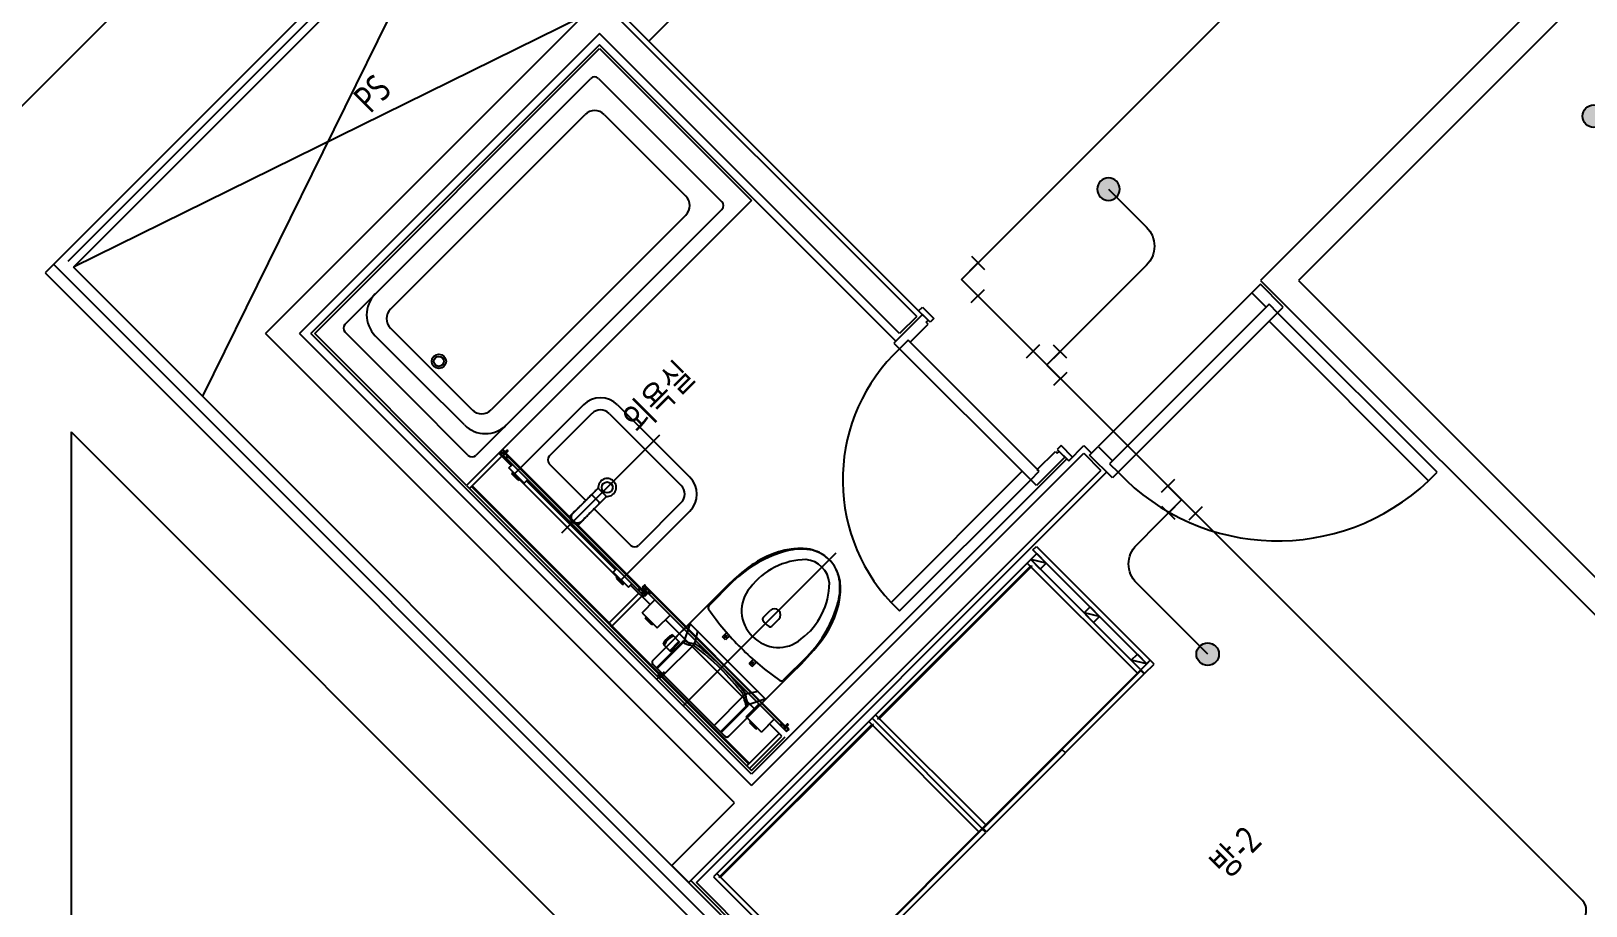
# Model space of a CAD drawing. Header units: millimetres. Extents: x 238075 to 303070, y -258150 to -205841.
# Drawn here: x 272764 to 278553, y -239698 to -236441 of the extents above; entities that cross this region are included whole.
import ezdxf
from ezdxf.enums import TextEntityAlignment as Align

# ---------------------------------------------------------------- set-up
doc = ezdxf.new("R2010")
doc.units = ezdxf.units.MM
doc.header["$LTSCALE"] = 200
for name, color, linetype in [('-소화(SP가지관)', 3, 'Continuous'), ('-소화(SP헤드하향)', 2, 'Continuous'), ('L4', 4, 'Continuous'), ('SP 후렉시블', 7, 'Continuous'), ('아파트', 253, 'Continuous')]:
    doc.layers.add(name, color=color, linetype=linetype)
doc.styles.add('맑은고딕', font='malgun.ttf', dxfattribs={"width": 0.8})
doc.linetypes.add('BATTING', pattern='A,0.0001,-0.1,[134,ltypeshp.shx,S=0.1,R=0,X=-0.1,Y=0],-0.2,[134,ltypeshp.shx,S=0.1,R=180,X=0.1,Y=0],-0.1', length=0.4001)

# ---------------------------------------------------------------- blocks, each defined once
blk = doc.blocks.new('A$C39172136')
at = {"layer": '-소화(SP헤드하향)'}
blk.add_hatch(color=0, dxfattribs=at).paths.add_polyline_path([(0, -42, -1), (0, 42, -1)])
at = {"layer": '-소화(SP헤드하향)', "color": 0}
blk.add_circle((0, 0), 42, dxfattribs=at)
blk = doc.blocks.new('A$C1978247E')
at = {"color": 0}
for p, q in [((-45.1, 90), (45.1, 90)), ((0, 0), (0, 90)), ((-93.8, -45.1), (-93.8, 45.1)), ((93.8, 0), (-93.8, 0)), ((93.8, -45.1), (93.8, 45.1))]:
    blk.add_line(p, q, dxfattribs=at)
blk = doc.blocks.new('A$C476E3A35')
at = {"color": 0}
for p, q in [((112.5, 0), (0, 0)), ((0, 0), (0, -113.2)), ((112.5, 45.1), (112.5, -45.1)), ((-45.1, -113.2), (45.1, -113.2))]:
    blk.add_line(p, q, dxfattribs=at)

msp = doc.modelspace()

# ---------------------------------------------------------------- linework, layer by layer
at = {"layer": '-소화(SP가지관)', "color": 6}
for p, q in [((276227.3, -237366, 54985.4), (278363.8, -235229.5, 54985.4)), ((278381.9, -239520.6, 54985.4), (276227.3, -237366, 54985.4)), ((276709.5, -237520.1, 54985.4), (276545.5, -237684.1, 54985.4)), ((276962.6, -238271.1, 54985.4), (277047.5, -238186.2, 54985.4))]:
    msp.add_line(p, q, dxfattribs=at)
msp.add_line((278381.9, -239520.6, 54985.4), (278539.5, -239678.2, 54985.4))
msp.add_arc((278504.2, -239713.5, 54985.4), 50, 315, 45)
at = {"layer": 'L4'}
for p, q in [((276068.2, -237482.6), (273437.7, -234852.2)), ((273819.6, -235630, 54985.4), (272588.4, -236861.2, 54985.4)), ((274314.5, -235842.2, 54985.4), (272815.5, -237341.2, 54985.4)), ((274378.2, -235820.9), (272900.3, -237298.8)), ((276061.1, -237503.9), (274399.4, -235842.2)), ((274335.8, -235905.8), (272921.5, -237320)), ((273402.4, -237800.8), (274335.8, -235905.8)), ((275064.1, -236478.6), (275354, -236188.6)), ((278472.3, -236238.1), (277341, -237369.5)), ((278543, -236308.8), (277482.4, -237369.5)), ((274816.6, -236386.6), (272921.5, -237320)), ((274816.6, -236386.6), (273635.7, -237567.5)), ((274880.2, -236450.3), (273763, -237567.5)), ((275997.5, -237567.5), (274880.2, -236450.3)), ((274880.2, -236492.7), (273805.4, -237567.5)), ((273819.6, -237567.5), (274880.2, -236506.8)), ((275983.3, -237595.8), (274880.2, -236492.7)), ((274880.2, -236506.8), (275445.9, -237072.5)), ((273932, -237533.1), (274847.7, -236617.4)), ((274876, -236617.4), (275335.5, -237076.9)), ((274101.7, -237476.5), (274826.5, -236751.7)), ((274897.2, -236751.7), (275201.1, -237055.7)), ((275445.9, -237072.5), (274385.3, -238133.2)), ((275335.5, -237105.2), (274419.8, -238020.9)), ((275201.1, -237126.4), (274476.3, -237851.2)), ((272815.5, -237341.2, 54985.4), (277164.2, -241689.9, 54985.4)), ((277132.4, -241594.5), (272847.3, -237309.4)), ((277164.2, -241562.7), (272921.5, -237320)), ((277341, -237383.6), (277309.1, -237415.5)), ((277341, -237369.5), (279335, -239363.5)), ((277425.8, -237468.5), (277341, -237383.6)), ((277482.4, -237369.5), (279405.7, -239292.8)), ((276068.2, -237482.6), (276082.3, -237468.5)), ((276082.3, -237468.5), (276124.7, -237510.9)), ((277309.1, -237415.5), (276736.4, -237988.2)), ((277372.8, -237457.9), (276778.8, -238051.9)), ((277309.1, -237415.5), (277362.2, -237468.5)), ((277362.2, -237468.5), (277372.8, -237457.9)), ((277404.6, -237489.7), (277372.8, -237457.9)), ((277372.8, -237457.9), (277404.6, -237489.7)), ((277404.6, -237489.7), (277425.8, -237468.5)), ((276082.3, -237496.8), (275976.2, -237602.9)), ((276061.1, -237503.9), (275997.5, -237567.5)), ((276110.6, -237525.1), (276068.2, -237482.6)), ((276103.5, -237518), (276082.3, -237496.8)), ((276096.5, -237525.1), (276103.5, -237518)), ((276103.5, -237532.1), (276096.5, -237525.1)), ((276124.7, -237510.9), (276110.6, -237525.1)), ((276810.6, -238083.7), (277404.6, -237489.7)), ((277404.6, -237489.7), (277372.8, -237521.5)), ((277372.8, -237521.5), (277966.8, -238115.5)), ((277998.6, -238083.7), (277404.6, -237489.7)), ((275382.3, -239314.1), (273635.7, -237567.5)), ((275445.9, -239250.4), (273763, -237567.5)), ((275445.9, -239208), (273805.4, -237567.5)), ((274385.3, -238133.2), (273819.6, -237567.5)), ((274161.7, -237791.1), (273932, -237561.4)), ((274211.2, -237741.6), (274045.1, -237575.5)), ((274405.6, -237851.2), (274101.7, -237547.2)), ((276036.4, -237599.3), (276103.5, -237532.1)), ((275976.2, -237602.9), (275997.5, -237624.1)), ((275997.5, -237624.1), (276029.3, -237592.2)), ((276029.3, -237592.2), (275997.5, -237624.1)), ((275997.5, -237624.1), (276485.4, -238112)), ((276029.3, -237592.2), (276036.4, -237599.3)), ((276517.2, -238080.1), (276029.3, -237592.2)), ((274377.3, -237907.7), (274211.2, -237741.6)), ((274391.5, -238020.9), (274161.7, -237791.1)), ((274820.1, -237832.7), (274562, -238090.8)), ((274851.9, -237864.5), (274692.8, -238023.6)), ((274915.6, -237864.5), (275184.3, -238133.2)), ((274947.4, -237832.7), (275216.1, -238101.4)), ((272912.6, -237933.4, 54985.4), (275059.4, -240080.2, 54985.4)), ((272912.6, -237933.4, 54985.4), (272912.6, -242227, 54985.4)), ((275103, -237945.8), (274738.8, -238310)), ((276598.5, -237984.7), (276584.4, -237998.8)), ((276640.9, -238027.1), (276598.5, -237984.7)), ((276626.8, -238041.3), (276683.4, -237984.7)), ((276683.4, -237984.7), (276711.6, -238013)), ((276704.6, -238020), (276736.4, -237988.2)), ((276736.4, -237988.2), (276789.4, -238041.3)), ((274505.5, -238013, 0), (274385.3, -238133.2, 0)), ((274516.1, -238023.6, 0), (274395.9, -238143.8, 0)), ((274395.9, -238143.8, 0), (274516.1, -238023.6, 0)), ((274516.1, -238023.6, 0), (274505.5, -238013, 0)), ((274510.1, -238008.3, 0), (274516.6, -238001.8, 0)), ((274519.1, -238017.3, 0), (274510.1, -238008.3, 0)), ((274517.4, -238002.7, 0), (274511.8, -238008.3, 0)), ((274511.8, -238008.3, 0), (274514.3, -238010.8, 0)), ((274514.3, -238010.8, 0), (274515.7, -238009.4, 0)), ((274516.5, -238010.2, 0), (274515.1, -238011.7, 0)), ((274515.1, -238011.7, 0), (274519.1, -238015.6, 0)), ((274515.7, -238009.4, 0), (274516.5, -238010.2, 0)), ((274551.4, -238058.9, 0), (274516.1, -238023.6, 0)), ((274516.6, -238001.8, 0), (274518.5, -237999.9, 0)), ((274518.9, -238001.3, 0), (274517.4, -238002.7, 0)), ((274519.1, -238015.6, 0), (274526.9, -238007.8, 0)), ((274521.2, -238015.2, 0), (274519.1, -238017.3, 0)), ((274519.1, -238017.3, 0), (275046.4, -238544.7, 0)), ((274519.9, -238005.2, 0), (274522, -238003, 0)), ((274520.8, -238006, 0), (274519.9, -238005.2, 0)), ((274522, -238003, 0), (274520.3, -238001.3, 0)), ((274520.6, -237999.9, 0), (274528.5, -238007.8, 0)), ((274522.9, -238003.9, 0), (274520.8, -238006, 0)), ((274524.7, -238018.7, 0), (274521.2, -238015.2, 0)), ((274524.5, -238011.9, 0), (274522, -238014.3, 0)), ((274522, -238014.3, 0), (274525.6, -238017.9, 0)), ((274526.9, -238007.8, 0), (274522.9, -238003.9, 0)), ((274539.4, -238026.8, 0), (274524.5, -238011.9, 0)), ((274525.6, -238017.9, 0), (274524.7, -238018.7, 0)), ((274527.7, -238008.7, 0), (274525.3, -238011.1, 0)), ((274525.3, -238011.1, 0), (274527.3, -238009.1, 0)), ((274525.3, -238011.1, 0), (275052.7, -238538.4, 0)), ((275052.6, -238538.4, 0), (274525.3, -238011.1, 0)), ((274525.3, -238011.1, 0), (274541.1, -238026.9, 0)), ((274527.3, -238009.1, 0), (275054.6, -238536.5, 0)), ((274531.2, -238012.2, 0), (274527.7, -238008.7, 0)), ((274528.5, -238007.8, 0), (274534.6, -238001.8, 0)), ((274529.4, -238008.7, 0), (274534.9, -238003.1, 0)), ((274531.3, -238010.5, 0), (274529.4, -238008.7, 0)), ((274538.1, -238005.4, 0), (274531.2, -238012.2, 0)), ((274536.8, -238005, 0), (274531.3, -238010.5, 0)), ((274532.6, -238026.6, 0), (274533.4, -238025.7, 0)), ((274537, -238031, 0), (274532.6, -238026.6, 0)), ((274533.4, -238025.7, 0), (274537, -238029.3, 0)), ((274536.4, -238003.1, 0), (274536.8, -238003.6, 0)), ((274536.7, -238001.8, 0), (274538.1, -238003.2, 0)), ((274537, -238029.3, 0), (274539.4, -238026.8, 0)), ((274541.1, -238026.9, 0), (274537, -238031, 0)), ((275445.9, -239250.4), (276683.4, -238013)), ((276619.7, -238034.2), (275445.9, -239208)), ((276612.6, -238027.1), (276506.6, -238133.2)), ((276510.1, -238073.1), (276577.3, -238005.9)), ((276577.3, -238005.9), (276584.4, -238013)), ((276584.4, -237998.8), (276626.8, -238041.3)), ((276584.4, -238013), (276591.4, -238005.9)), ((276591.4, -238005.9), (276612.6, -238027.1)), ((276626.8, -238041.3), (276640.9, -238027.1)), ((276683.4, -238013), (276747, -238076.6)), ((276789.4, -238104.9), (276704.6, -238020)), ((276789.4, -238041.3), (276778.8, -238051.9)), ((274542.8, -238067.5, 0), (274556.1, -238054.3, 0)), ((274599.4, -238124.1, 0), (274542.8, -238067.5, 0)), ((274546.3, -238064.1, 0), (274546.3, -238063.9, 0)), ((274577.4, -238113.4, 0), (274553.5, -238089.5, 0)), ((274580.9, -238110, 0), (274557, -238086.1, 0)), ((274562, -238090.8), (274958, -238486.7)), ((274569.2, -238093.9, 0), (274567, -238096.1, 0)), ((274573, -238097.7, 0), (274570.8, -238099.9, 0)), ((274692.8, -238051.9), (274829.3, -238188.3)), ((275212.6, -239611), (276747, -238076.6)), ((275240.9, -239611), (276768.2, -238083.7)), ((276453.5, -238080.1), (275965.6, -238568.1)), ((276485.4, -238112), (276453.5, -238080.1)), ((276485.4, -238112), (276517.2, -238080.1)), ((276485.4, -238112), (276517.2, -238080.1)), ((276517.2, -238080.1), (276510.1, -238073.1)), ((276778.8, -238051.9), (276810.6, -238083.7)), ((276778.8, -238051.9), (276810.6, -238083.7)), ((276810.6, -238083.7), (276789.4, -238104.9)), ((277966.8, -238115.5), (277998.6, -238083.7)), ((274385.3, -238133.2, 0), (274395.9, -238143.8, 0)), ((274385.3, -238133.2, 0), (275445.9, -239193.8, 0)), ((274395.9, -238143.8, 0), (275428.2, -239176.2, 0)), ((274402.9, -238136.8, 0), (275435.2, -239169.2, 0)), ((274405.3, -238134.3, 0), (275437.7, -239166.7, 0)), ((274599.4, -238124.1, 0), (274612.6, -238110.9, 0)), ((274608, -238115.5, 0), (274939.3, -238446.8, 0)), ((274897.5, -238151.3), (274774.7, -238274.1)), ((274847.6, -238170.1), (274872.5, -238145.2)), ((274903.7, -238172), (274876.8, -238145.1)), ((275997.5, -238599.9), (276485.4, -238112)), ((276506.6, -238133.2), (276485.4, -238112)), ((274817.9, -238199.8), (274819.3, -238198.3)), ((274817.9, -238199.8), (274817.9, -238199.7)), ((274817.9, -238199.8), (274817.9, -238199.8)), ((274819.3, -238198.3), (274825, -238192.7)), ((274825, -238192.7), (274847.6, -238170.1)), ((274873.9, -238206), (274849, -238230.9)), ((274878.3, -238194.5), (274854.2, -238170.4)), ((274860.5, -238219.5), (274996.9, -238355.9)), ((274896.5, -238183.4), (274873.9, -238206)), ((274881.8, -238198.1), (274891.2, -238188.7)), ((274891.2, -238188.7), (274902.4, -238177.4)), ((274902.2, -238177.7), (274896.5, -238183.4)), ((274903.6, -238176.3), (274902.2, -238177.7)), ((275184.3, -238196.8), (275025.2, -238355.9)), ((274772.6, -238243.7), (274784.6, -238231.7)), ((274786.5, -238230.5), (274786.3, -238230.6)), ((274805.1, -238276.2), (274817.1, -238264.2)), ((274818.3, -238262.3), (274818.4, -238261.9)), ((274849, -238230.9), (274849, -238230.9)), ((274849, -238230.9), (274849, -238230.9)), ((275216.1, -238228.6), (274958, -238486.7)), ((275193.5, -238951.3, 0), (275760.7, -238384.1, 0)), ((276485.3, -238408.9), (276507.9, -238386.3)), ((276493.9, -238372.2), (276506.6, -238359.5)), ((276918.1, -238796.4), (276493.9, -238372.2)), ((276506.6, -238359.5), (276930.8, -238783.7)), ((276507.9, -238386.3), (276543.2, -238421.7)), ((274930.7, -238455.4, 0), (274943.9, -238442.2, 0)), ((276485.4, -238409), (275894.9, -238999.4)), ((275916.1, -239000.8), (276486.8, -238430.2)), ((276489.6, -238433), (275919, -239003.6)), ((276882.8, -238831.8), (276472.6, -238421.7)), ((276543.2, -238421.7), (276485.3, -238408.9)), ((276520.6, -238444.3), (276485.3, -238408.9)), ((276895.5, -238819.1), (276485.4, -238409)), ((276486.8, -238430.2), (276489.6, -238433)), ((276543.2, -238421.7), (276520.6, -238444.3)), ((274930.7, -238455.4, 0), (274987.3, -238511.9, 0)), ((274941.4, -238477.4, 0), (274965.3, -238501.3, 0)), ((274944.8, -238473.9, 0), (274968.7, -238497.8, 0)), ((274957.1, -238481.8, 0), (274954.9, -238483.9, 0)), ((274960.9, -238485.6, 0), (274958.7, -238487.8, 0)), ((274987.3, -238511.9, 0), (275000.5, -238498.7, 0)), ((274995.8, -238503.4, 0), (275068.7, -238576.2, 0)), ((275047.3, -238503.5, 0), (275038.9, -238511.9, 0)), ((275039.9, -238513, 0), (275042, -238510.9, 0)), ((275042, -238510.9, 0), (275043.4, -238512.3, 0)), ((275042.9, -238510, 0), (275045.4, -238507.5, 0)), ((275044.3, -238511.4, 0), (275042.9, -238510, 0)), ((275043.4, -238512.3, 0), (275044.3, -238511.4, 0)), ((275045.4, -238507.5, 0), (275052.4, -238514.6, 0)), ((275046.1, -238506.8, 0), (275048.5, -238504.4, 0)), ((275046.1, -238506.8, 0), (275048.1, -238504.8, 0)), ((275573.5, -239034.1, 0), (275046.1, -238506.8, 0)), ((275069.8, -238530.4, 0), (275046.1, -238506.8, 0)), ((275048.1, -238504.8, 0), (275575.5, -239032.1, 0)), ((275048.5, -238504.4, 0), (275049.6, -238505.4, 0)), ((275050.4, -238504.6, 0), (275049.4, -238503.5, 0)), ((275049.6, -238505.4, 0), (275050.4, -238504.6, 0)), ((275375.7, -238492.1, 0), (275287.2, -238580.5, 0)), ((274915.9, -238644.8, 0), (275026.6, -238534.1, 0)), ((274915.9, -238644.8, 0), (275026.6, -238534.1, 0)), ((274926.5, -238655.5, 0), (275037.2, -238544.7, 0)), ((274926.5, -238655.5, 0), (275037.2, -238544.7, 0)), ((275024.8, -238518.9, 0), (275029, -238514.8, 0)), ((275029.2, -238523.2, 0), (275024.8, -238518.9, 0)), ((275029, -238516.4, 0), (275026.5, -238518.9, 0)), ((275026.5, -238518.9, 0), (275030.1, -238522.4, 0)), ((275029, -238514.8, 0), (275052.6, -238538.4, 0)), ((275043.9, -238531.3, 0), (275029, -238516.4, 0)), ((275030.1, -238522.4, 0), (275029.2, -238523.2, 0)), ((275037.1, -238531.1, 0), (275037.9, -238530.2, 0)), ((275043.6, -238537.6, 0), (275037.1, -238531.1, 0)), ((275037.9, -238530.2, 0), (275041.5, -238533.8, 0)), ((275038.3, -238606.6, 0), (275085.9, -238559, 0)), ((275038.9, -238511.9, 0), (275039.9, -238513, 0)), ((275039.9, -238513, 0), (275567.3, -239040.3, 0)), ((275041.5, -238533.8, 0), (275043.9, -238531.3, 0)), ((275044.8, -238532.1, 0), (275042.3, -238534.6, 0)), ((275042.3, -238534.6, 0), (275044.4, -238536.7, 0)), ((275044.4, -238536.7, 0), (275043.6, -238537.6, 0)), ((275051.9, -238539.2, 0), (275044.8, -238532.1, 0)), ((275046.4, -238544.7, 0), (275048.5, -238542.5, 0)), ((275047.5, -238545.7, 0), (275046.4, -238544.7, 0)), ((275047.8, -238515, 0), (275047, -238515.8, 0)), ((275047, -238515.8, 0), (275053.5, -238522.3, 0)), ((275047.1, -238541.1, 0), (275048, -238540.3, 0)), ((275048.5, -238542.5, 0), (275047.1, -238541.1, 0)), ((275055.9, -238537.3, 0), (275047.5, -238545.7, 0)), ((275050, -238517.1, 0), (275047.8, -238515, 0)), ((275048, -238540.3, 0), (275049.4, -238541.7, 0)), ((275049.4, -238541.7, 0), (275051.9, -238539.2, 0)), ((275052.4, -238514.6, 0), (275050, -238517.1, 0)), ((275050.8, -238517.9, 0), (275053.3, -238515.5, 0)), ((275054.3, -238521.5, 0), (275050.8, -238517.9, 0)), ((275052.6, -238538.4, 0), (275055, -238536, 0)), ((275054.6, -238536.5, 0), (275052.6, -238538.4, 0)), ((275053.3, -238515.5, 0), (275068.2, -238530.4, 0)), ((275053.5, -238522.3, 0), (275054.3, -238521.5, 0)), ((275054, -238535, 0), (275054.8, -238534.1, 0)), ((275055, -238536, 0), (275054, -238535, 0)), ((275054.8, -238534.1, 0), (275055.9, -238535.2, 0)), ((275062.2, -238529.3, 0), (275061.3, -238530.2, 0)), ((275061.3, -238530.2, 0), (275065.7, -238534.6, 0)), ((275065.7, -238532.9, 0), (275062.2, -238529.3, 0)), ((275068.2, -238530.4, 0), (275065.7, -238532.9, 0)), ((275065.7, -238534.6, 0), (275069.8, -238530.4, 0)), ((275965.6, -238568.1), (275997.5, -238599.9)), ((275038.3, -238606.6, 0), (275094.9, -238663.1, 0)), ((275074.2, -238651.2, 0), (275050.3, -238627.3, 0)), ((275077.6, -238647.7, 0), (275053.7, -238623.8, 0)), ((275094.9, -238663.1, 0), (275142.5, -238615.5, 0)), ((275489.2, -238623.9, 0), (275515, -238598.1, 0)), ((276684.1, -238607.6), (276706.7, -238585)), ((276742.1, -238620.3), (276684.1, -238607.6)), ((276719.5, -238643), (276684.1, -238607.6)), ((276706.7, -238585), (276742.1, -238620.3)), ((276742.1, -238620.3), (276719.5, -238643)), ((275064.7, -238632.9, 0), (275063.8, -238633.8, 0)), ((275068.5, -238636.7, 0), (275067.6, -238637.7, 0)), ((275125.2, -238632.8, 0), (275456.5, -238964, 0)), ((275211.1, -238651.2, 0), (275162, -238700.3, 0)), ((275216.1, -238649.3, 0), (275192.9, -238718.3, 0)), ((275493.2, -238923, 0), (275221.8, -238651.6, 0)), ((275244.7, -238674.5, 0), (275236.9, -238710.5, 0)), ((275337.9, -238696.6, 0), (275354, -238680.5, 0)), ((275521.9, -238656.3, 0), (275547.6, -238630.6, 0)), ((275127.8, -238734.5, 0), (275078.3, -238784, 0)), ((275189.5, -238714.9, 0), (275092.3, -238812.1, 0)), ((275188.1, -238721.2, 0), (275094.8, -238814.6, 0)), ((275116.9, -238723.6, 0), (275143.8, -238750.5, 0)), ((275228.3, -238728.8, 0), (275118.6, -238838.4, 0)), ((275141.3, -238748, 0), (275175.5, -238713.8, 0)), ((275142, -238748.7, 0), (275176.2, -238714.5, 0)), ((275143.8, -238750.5, 0), (275178, -238716.3, 0)), ((275151.1, -238689.4, 0), (275178, -238716.3, 0)), ((275349.2, -238707.9, 0), (275337.9, -238696.6, 0)), ((275364.6, -238692.5, 0), (275349.2, -238707.9, 0)), ((275346.8, -239066.6, 0), (275078.3, -238798.1, 0)), ((275452.3, -238780.2, 0), (275436.9, -238795.6, 0)), ((275448.2, -238806.9, 0), (275436.9, -238795.6, 0)), ((275448.2, -238806.9, 0), (275464.3, -238790.8, 0)), ((275652.7, -238769.1, 0), (275564.3, -238857.6, 0)), ((276860.1, -238783.7), (276882.8, -238761.1)), ((276918.1, -238796.4), (276860.1, -238783.7)), ((276895.5, -238819.1), (276860.1, -238783.7)), ((276882.8, -238761.1), (276918.1, -238796.4)), ((276930.8, -238783.7), (276895.5, -238819.1)), ((276918.1, -238796.4), (276895.5, -238819.1)), ((276909.6, -238833.2), (276945, -238797.9)), ((276930.8, -238783.7), (276918.1, -238796.4)), ((276945, -238797.9), (276930.8, -238783.7)), ((275120.5, -238826.2, 0), (275090.4, -238856.3, 0)), ((275095, -238843.3, 0), (275102.2, -238836.1, 0)), ((275103.4, -238851.8, 0), (275095, -238843.3, 0)), ((275100.1, -238831.4, 0), (275098.8, -238832.7, 0)), ((275113.9, -238847.9, 0), (275098.8, -238832.7, 0)), ((275110.6, -238844.5, 0), (275103.4, -238851.8, 0)), ((275103.9, -238831.8, 0), (275109.4, -238837.2, 0)), ((275106.4, -238834.3, 0), (275110.5, -238830.2, 0)), ((275114.9, -238842.7, 0), (275109.4, -238837.2, 0)), ((275112.4, -238840.2, 0), (275116.4, -238836.2, 0)), ((275115.2, -238846.6, 0), (275113.9, -238847.9, 0)), ((276305.1, -239409.5), (276895.5, -238819.1)), ((276895.5, -238821.9), (276307.9, -239409.5)), ((276320.6, -239422.2), (276908.2, -238834.6)), ((276895.5, -238819.1), (276909.6, -238833.2)), ((276908.2, -238834.6), (276895.5, -238821.9)), ((275416, -238916.5, 0), (275306.4, -239026.1, 0)), ((275470.3, -238900.1, 0), (275434.3, -238907.9, 0)), ((275423.6, -238956.7, 0), (275330.2, -239050, 0)), ((275429.9, -238955.3, 0), (275332.7, -239052.5, 0)), ((275493.2, -238934.3, 0), (275360.9, -239066.6, 0)), ((275495.5, -238928.6, 0), (275426.4, -238951.9, 0)), ((275426.4, -238994.2, 0), (275473.7, -238946.8, 0)), ((275894.9, -238999.4), (275304.5, -239589.8)), ((275325.7, -239591.2), (275896.3, -239020.6)), ((275899.2, -239023.4), (275328.5, -239594.1)), ((275482.9, -239050.8, 0), (275426.4, -238994.2, 0)), ((275438.3, -239014.9, 0), (275462.2, -239038.8, 0)), ((275441.8, -239011.4, 0), (275465.7, -239035.3, 0)), ((275452.7, -239020.6, 0), (275451.8, -239021.5, 0)), ((275456.6, -239024.4, 0), (275455.6, -239025.3, 0)), ((275482.9, -239050.8, 0), (275530.3, -239003.4, 0)), ((275507.3, -239026.4, 0), (275486.3, -239047.4, 0)), ((275507.3, -239026.4, 0), (275507.5, -239026.4, 0)), ((275548.4, -239056, 0), (275513.1, -239020.6, 0)), ((275557.7, -239018.4, 0), (275553.6, -239022.5, 0)), ((275553.6, -239022.5, 0), (275558, -239026.8, 0)), ((275555.3, -239022.5, 0), (275557.8, -239020, 0)), ((275558.9, -239026, 0), (275555.3, -239022.5, 0)), ((275573.5, -239034.1, 0), (275557.7, -239018.4, 0)), ((275557.8, -239020, 0), (275572.7, -239034.9, 0)), ((275558, -239026.8, 0), (275558.9, -239026, 0)), ((275568.9, -239040.4, 0), (275576.7, -239032.6, 0)), ((275579.2, -239021.3, 0), (275572.4, -239028.2, 0)), ((275572.4, -239028.2, 0), (275575.9, -239031.7, 0)), ((275575.9, -239031.7, 0), (275573.5, -239034.1, 0)), ((275575.5, -239032.1, 0), (275573.5, -239034.1, 0)), ((275579.5, -239022.7, 0), (275574, -239028.3, 0)), ((275574, -239028.3, 0), (275575.8, -239030.1, 0)), ((275575.8, -239030.1, 0), (275581.3, -239024.6, 0)), ((275576.7, -239030.9, 0), (275582.8, -239024.9, 0)), ((275584.7, -239038.8, 0), (275576.7, -239030.9, 0)), ((275576.7, -239032.6, 0), (275580.6, -239036.6, 0)), ((275581.3, -239023.2, 0), (275580.9, -239022.7, 0)), ((275582.8, -239022.7, 0), (275581.3, -239021.3, 0)), ((276292.3, -239422.2), (275882.2, -239012.1)), ((275894.9, -238999.4), (276305.1, -239409.5)), ((276305.1, -239409.5), (275894.9, -238999.4)), ((275896.3, -239020.6), (275899.2, -239023.4)), ((275907.7, -238986.7), (276317.8, -239396.8)), ((275919, -239003.6), (275916.1, -239000.8)), ((275428.2, -239176.2, 0), (275548.4, -239056, 0)), ((275548.4, -239056, 0), (275428.2, -239176.2, 0)), ((275438.8, -239186.8, 0), (275559.1, -239066.6, 0)), ((275445.9, -239193.8, 0), (275571.2, -239068.6, 0)), ((275559.1, -239066.6, 0), (275548.4, -239056, 0)), ((275566.7, -239033.8, 0), (275565.9, -239034.7, 0)), ((275565.9, -239034.7, 0), (275569.4, -239038.2, 0)), ((275570.2, -239037.4, 0), (275566.7, -239033.8, 0)), ((275569.4, -239038.2, 0), (275567.3, -239040.3, 0)), ((275567.3, -239040.3, 0), (275576.3, -239049.3, 0)), ((275572.9, -239044.4, 0), (275568.9, -239040.4, 0)), ((275572.7, -239034.9, 0), (275570.2, -239037.4, 0)), ((275574.3, -239043, 0), (275572.9, -239044.4, 0)), ((275573.7, -239045.2, 0), (275575.1, -239043.8, 0)), ((275576.2, -239047.7, 0), (275573.7, -239045.2, 0)), ((275575.1, -239043.8, 0), (275574.3, -239043, 0)), ((275581.8, -239042, 0), (275576.2, -239047.7, 0)), ((275576.3, -239049.3, 0), (275582.8, -239042.8, 0)), ((275580.6, -239036.6, 0), (275578.5, -239038.7, 0)), ((275578.5, -239038.7, 0), (275579.4, -239039.6, 0)), ((275579.4, -239039.6, 0), (275581.5, -239037.4, 0)), ((275581.5, -239037.4, 0), (275583.3, -239039.2, 0)), ((275583.3, -239040.6, 0), (275581.8, -239042, 0)), ((275582.8, -239042.8, 0), (275584.7, -239040.9, 0)), ((275445.9, -239193.8), (275530.8, -239109)), ((276614.4, -239128.4), (276601.7, -239115.7)), ((275428.2, -239176.2, 0), (275438.8, -239186.8, 0)), ((275445.9, -239193.8, 0), (275445.9, -239193.8, 0)), ((275148.9, -239547.4), (275382.3, -239314.1)), ((275714.6, -239999.9), (276305.1, -239409.5)), ((276305.1, -239412.3), (275717.4, -239999.9)), ((275730.2, -240012.7), (276317.8, -239425.1)), ((276317.8, -239425.1), (276305.1, -239412.3)), ((276307.9, -239409.5), (276320.6, -239422.2)), ((275212.6, -239611), (275148.9, -239547.4)), ((277164.2, -241548.5), (275219.6, -239604)), ((277164.2, -241534.4), (275240.9, -239611)), ((275304.5, -239589.8), (275714.6, -239999.9)), ((275317.2, -239577.1), (275727.3, -239987.2)), ((275328.5, -239594.1), (275325.7, -239591.2))]:
    msp.add_line(p, q, dxfattribs=at)
at = {"layer": 'L4', "extrusion": (0, 0, -1)}
for p, q in [((275516.2, -238391.1, 0), (275501.3, -238397.7, 0)), ((275532.9, -238384.8, 0), (275516.2, -238391.1, 0)), ((275545.8, -238380.5, 0), (275532.9, -238384.8, 0)), ((275556.7, -238377.5, 0), (275545.8, -238380.5, 0)), ((275569.8, -238374.3, 0), (275556.7, -238377.5, 0)), ((275593.6, -238370, 0), (275569.8, -238374.3, 0)), ((275604, -238368.7, 0), (275593.6, -238370, 0)), ((275618, -238367.6, 0), (275604, -238368.7, 0)), ((275627.5, -238367.4, 0), (275618, -238367.6, 0)), ((275637.9, -238367.5, 0), (275627.5, -238367.4, 0)), ((275652.6, -238368.9, 0), (275637.9, -238367.5, 0)), ((275662.7, -238370.5, 0), (275652.6, -238368.9, 0)), ((275671.4, -238372.6, 0), (275662.7, -238370.5, 0)), ((275681.7, -238375.7, 0), (275671.4, -238372.6, 0)), ((275690.3, -238378.9, 0), (275681.7, -238375.7, 0)), ((275698.5, -238382.7, 0), (275690.3, -238378.9, 0)), ((275707.1, -238387.4, 0), (275698.5, -238382.7, 0)), ((275718.5, -238394.8, 0), (275707.1, -238387.4, 0)), ((275724.3, -238399.2, 0), (275718.5, -238394.8, 0)), ((275420.2, -238448.9, 0), (275409.9, -238457.1, 0)), ((275433.4, -238438.8, 0), (275420.2, -238448.9, 0)), ((275447.5, -238428.9, 0), (275433.4, -238438.8, 0)), ((275456.5, -238422.9, 0), (275447.5, -238428.9, 0)), ((275468.7, -238415.2, 0), (275456.5, -238422.9, 0)), ((275484.4, -238406.2, 0), (275468.7, -238415.2, 0)), ((275501.3, -238397.7, 0), (275484.4, -238406.2, 0)), ((275730.6, -238404.6, 0), (275724.3, -238399.2, 0)), ((275735.5, -238409.3, 0), (275730.6, -238404.6, 0)), ((275740.7, -238414.6, 0), (275735.5, -238409.3, 0)), ((275749, -238425.2, 0), (275740.7, -238414.6, 0)), ((275756, -238435.3, 0), (275749, -238425.2, 0)), ((275761.6, -238445.3, 0), (275756, -238435.3, 0)), ((275767.9, -238459.2, 0), (275761.6, -238445.3, 0)), ((275356.5, -238504.9, 0), (275332.8, -238528.4, 0)), ((275381.1, -238481.9, 0), (275356.5, -238504.9, 0)), ((275398.5, -238466.6, 0), (275381.1, -238481.9, 0)), ((275409.9, -238457.1, 0), (275398.5, -238466.6, 0)), ((275772.7, -238474.8, 0), (275767.9, -238459.2, 0)), ((275775.7, -238490.5, 0), (275772.7, -238474.8, 0)), ((275777.5, -238514, 0), (275775.7, -238490.5, 0)), ((275332.8, -238528.4, 0), (275260.7, -238601.3, 0)), ((275769.5, -238579.3, 0), (275773.6, -238558.1, 0)), ((275773.6, -238558.1, 0), (275776.9, -238529.7, 0)), ((275776.9, -238529.7, 0), (275777.5, -238514, 0)), ((275260.7, -238601.3, 0), (275078.3, -238784, 0)), ((275742.6, -238653, 0), (275754.8, -238626, 0)), ((275754.8, -238626, 0), (275762.7, -238603.7, 0)), ((275762.7, -238603.7, 0), (275769.5, -238579.3, 0)), ((275717.3, -238695.6, 0), (275731, -238673.7, 0)), ((275731, -238673.7, 0), (275742.6, -238653, 0)), ((275678.2, -238746.5, 0), (275689.2, -238732.8, 0)), ((275689.2, -238732.8, 0), (275705.1, -238712.7, 0)), ((275705.1, -238712.7, 0), (275717.3, -238695.6, 0)), ((275075.5, -238789.7, 0), (275075.4, -238791.6, 0)), ((275075.4, -238791.6, 0), (275075.6, -238793.2, 0)), ((275075.8, -238788.2, 0), (275075.5, -238789.7, 0)), ((275075.6, -238793.2, 0), (275076.1, -238794.7, 0)), ((275076.4, -238786.6, 0), (275075.8, -238788.2, 0)), ((275076.1, -238794.7, 0), (275076.8, -238796.2, 0)), ((275077.3, -238785.1, 0), (275076.4, -238786.6, 0)), ((275076.8, -238796.2, 0), (275077.7, -238797.4, 0)), ((275078.3, -238784, 0), (275077.3, -238785.1, 0)), ((275077.7, -238797.4, 0), (275078.3, -238798.1, 0)), ((275078.3, -238798.1, 0), (275346.8, -239066.6, 0)), ((275593.4, -238834.5, 0), (275631.5, -238796.7, 0)), ((275631.5, -238796.7, 0), (275666, -238760.2, 0)), ((275666, -238760.2, 0), (275678.2, -238746.5, 0)), ((275360.9, -239066.6, 0), (275593.4, -238834.5, 0)), ((275346.8, -239066.6, 0), (275347.8, -239067.4, 0)), ((275347.8, -239067.4, 0), (275348.8, -239068.1, 0)), ((275348.8, -239068.1, 0), (275349.9, -239068.7, 0)), ((275349.9, -239068.7, 0), (275351.2, -239069.1, 0)), ((275351.2, -239069.1, 0), (275352.6, -239069.4, 0)), ((275352.6, -239069.4, 0), (275354.1, -239069.5, 0)), ((275354.1, -239069.5, 0), (275355.2, -239069.4, 0)), ((275355.2, -239069.4, 0), (275356.7, -239069, 0)), ((275356.7, -239069, 0), (275357.6, -239068.8, 0)), ((275357.6, -239068.8, 0), (275358.6, -239068.3, 0)), ((275358.6, -239068.3, 0), (275359.5, -239067.7, 0)), ((275359.5, -239067.7, 0), (275360.5, -239067, 0)), ((275360.5, -239067, 0), (275360.9, -239066.6, 0))]:
    msp.add_line(p, q, dxfattribs=at)
at = {"layer": 'L4'}
for centre, radius in [((274281.9, -237670.9), 26.7), ((274281.9, -237670.9), 18.7), ((274908.5, -238140.3), 20.5), ((275351, -238694.8, 0), 3.72), ((275450, -238793.8, 0), 3.72)]:
    msp.add_circle(centre, radius, dxfattribs=at)
for centre, radius, start, end in [((274861.8, -236631.5), 20, 45, 135), ((274861.8, -236787.1), 50, 45, 135), ((275165.8, -237091), 50, 315, 45), ((275321.3, -237091), 20, 315, 45), ((274122.9, -237497.7), 110, 135, 225), ((274137, -237511.9), 50, 135, 225), ((273946.1, -237547.2), 20, 135, 225), ((276453.5, -238112), 667.9, 133.06941, 223.06941), ((274883.8, -237896.3), 90, 45, 135), ((274441, -237815.8), 50, 225, 315), ((274883.8, -237896.3), 45, 45, 135), ((274455.1, -237829.9), 110, 225, 315), ((274405.6, -238006.7), 20, 225, 315), ((274519.6, -238001, 0), 1.5, 45, 135), ((274519.6, -238002, 0), 1, 45, 135), ((274535.6, -238002.9, 0), 1.5, 45, 135), ((274535.7, -238003.8, 0), 1, 45, 135), ((274536.1, -238004.3, 0), 1, 315, 45), ((274537, -238004.3, 0), 1.5, 315, 45), ((274707, -238037.7), 20, 135, 225), ((274558.6, -238091.1, 0), 5.3, 107.47843, 162.52157), ((275152.5, -238165), 90, 315, 45), ((277404.6, -237521.5), 817.8, 223.42345, 313.42345), ((274575.8, -238108.4, 0), 5.3, 287.47843, 342.52157), ((274908.5, -238140.3), 33.5, 263.03965, 186.96089), ((275152.5, -238165), 45, 315, 45), ((275011, -238341.8), 20, 225, 315), ((275692.6, -238812.7, 0), 450.8, 104.59854, 134.67401), ((275631, -238567.5, 0), 198, 80.76107, 105.23332), ((275641.5, -238503.3, 0), 133, 45, 80.76107), ((275650.9, -238672.5, 0), 263.5, 90.37159, 142.8899), ((275641.4, -238503.4, 0), 94.6, 4.45207, 85.54793), ((275641.5, -238503.3, 0), 133, 9.23893, 45), ((274946.4, -238479, 0), 5.3, 107.47843, 162.52157), ((274963.7, -238496.2, 0), 5.3, 287.47843, 342.52157), ((275048.3, -238504.6, 0), 1.5, 45, 135), ((275472.3, -238493.9, 0), 263.5, 307.1101, 359.62841), ((275577.3, -238513.8, 0), 198, 344.76668, 9.23893), ((275054.8, -238536.2, 0), 1.5, 315, 45), ((275539.8, -238599.3, 0), 131, 139.24558, 226.69435), ((275332.1, -238452.2, 0), 450.8, 315.32599, 345.40146), ((275055.3, -238628.9, 0), 5.3, 107.47843, 162.52157), ((275294.3, -238587.5, 0), 10, 135.40397, 214.65541), ((276145, -237997.1, 0), 1045.5, 214.76172, 225.10523), ((275495.3, -238629.9, 0), 8.57, 135, 214.23175), ((275531.1, -238614.6, 0), 23, 315.7437, 134.2563), ((275072.6, -238646.1, 0), 5.3, 287.47843, 342.52157), ((275216.2, -238657, 0), 7.79, 44.37088, 131.11601), ((275557.4, -238587.6, 0), 83.8, 214.23175, 236.41933), ((275515.8, -238650.3, 0), 8.57, 236.41933, 315), ((275178.2, -238750.7, 0), 67, 113.84015, 156.15985), ((275177.7, -238750.2, 0), 63, 112.42541, 157.57459), ((275177.7, -238750.2, 0), 61, 111.64231, 158.35769), ((275193.5, -238726.8, 0), 7.7, 64.10906, 136.30555), ((275196.6, -238722, 0), 10, 65.17511, 135), ((275236.6, -238635.5, 0), 93.3, 244.65566, 265.63778), ((275236.6, -238635.5, 0), 85.3, 245.17511, 267.06905), ((275207, -238707.6, 0), 30, 315, 354.52627), ((275228.7, -238738.5, 0), 10, 51.8544, 85.63778), ((275231.7, -238730.6, 0), 10, 51.97668, 87.06905), ((274514, -239648.5, 0), 1167.2, 45.61542, 51.8544), ((274514, -239648.5, 0), 1175.2, 45.61123, 51.97668), ((276147.7, -237999.8, 0), 1045.5, 224.89477, 235.23828), ((275545.5, -238605, 0), 131, 223.30565, 310.75442), ((275085.4, -238791, 0), 10, 135, 225), ((275101.8, -238833.9, 0), 3.06, 45, 124.04644), ((275112.7, -238844.8, 0), 3.06, 325.95356, 45), ((274496.3, -239630.8, 0), 1167.2, 38.1456, 44.38458), ((274496.3, -239630.8, 0), 1175.2, 38.02332, 44.38877), ((275557.3, -238850.5, 0), 10, 235.34459, 314.59603), ((275406.3, -238916, 0), 10, 4.36222, 38.1456), ((275437.2, -238937.7, 0), 30, 95.47373, 135), ((275509.3, -238908.2, 0), 93.3, 184.36222, 205.34434), ((275414.2, -238913.1, 0), 10, 2.93095, 38.02332), ((275509.3, -238908.2, 0), 85.3, 182.93095, 204.82489), ((275418, -238951.3, 0), 7.7, 313.69445, 25.89094), ((275422.8, -238948.2, 0), 10, 315, 24.82489), ((275487.5, -238928.6, 0), 8, 314.85871, 45), ((275443.4, -239016.5, 0), 5.3, 107.47843, 162.52157), ((275580.3, -239022.4, 0), 1.5, 45, 135), ((275580.2, -239023.4, 0), 1, 45, 135), ((275580.6, -239023.9, 0), 1, 315, 45), ((275581.7, -239023.8, 0), 1.5, 315, 45), ((275353.8, -239059.5, 0), 10, 225, 315), ((275460.6, -239033.8, 0), 5.3, 287.47843, 342.52157), ((275582.5, -239039.9, 0), 1, 315, 45), ((275583.6, -239039.8, 0), 1.5, 315, 45)]:
    msp.add_arc(centre, radius, start, end, dxfattribs=at)
for points, knots in [([(274871.3, -238146.3), (274868.2, -238149.5), (274865.1, -238152.6), (274861.9, -238155.7), (274858.2, -238159.4), (274854.4, -238163.2), (274850.7, -238166.9)], [0, 0, 0, 0, 0.0132561, 0.0132561, 0.0132561, 0.0291499, 0.0291499, 0.0291499, 0.0291499]), ([(274872.5, -238145.2), (274872.3, -238145.3), (274872.2, -238145.5), (274872, -238145.6), (274871.8, -238145.8), (274871.6, -238146), (274871.4, -238146.2), (274871.4, -238146.3), (274871.4, -238146.3), (274871.3, -238146.3)], [0.001051073, 0.001051073, 0.001051073, 0.001051073, 0.003154107, 0.003154107, 0.003154107, 0.005856485, 0.005856485, 0.005856485, 0.006293168, 0.006293168, 0.006293168, 0.006293168]), ([(274876.8, -238145.1), (274876.7, -238145), (274876.4, -238144.8), (274875.9, -238144.5), (274875.3, -238144.3), (274874.7, -238144.2), (274874, -238144.3), (274873.4, -238144.5), (274872.9, -238144.8), (274872.6, -238145.1), (274872.5, -238145.2)], [0, 0, 0, 0, 0.09334, 0.22511, 0.35691, 0.490062, 0.623344, 0.75881, 0.89618, 1, 1, 1, 1]), ([(274781.8, -238235.8), (274784.6, -238233), (274790, -238227.6), (274798.2, -238219.4), (274806.3, -238211.2), (274814.5, -238203.1), (274822.6, -238195), (274830.7, -238186.9), (274838.7, -238178.9), (274844, -238173.6), (274846.6, -238171)], [0, 0, 0, 0, 0.123369, 0.246745, 0.370929, 0.495117, 0.621146, 0.747179, 0.873585, 1, 1, 1, 1]), ([(274801.7, -238215.8), (274801.5, -238216), (274800.4, -238217), (274798.7, -238218.8), (274796.4, -238221), (274794.3, -238223.1), (274792.4, -238225), (274790.7, -238226.6), (274789.3, -238227.9), (274788.6, -238228.6), (274788.4, -238228.9)], [0, 0, 0, 0, 0.031504, 0.175928, 0.320899, 0.464629, 0.608143, 0.752645, 0.897102, 1, 1, 1, 1]), ([(274877.7, -238202.1), (274875.1, -238204.7), (274869.9, -238209.9), (274862.1, -238217.7), (274854.1, -238225.7), (274846.1, -238233.7), (274837.9, -238241.9), (274829.7, -238250.1), (274821.3, -238258.5), (274815.7, -238264.1), (274812.9, -238266.9)], [0, 0, 0, 0, 0.123931, 0.247853, 0.37206, 0.496262, 0.621814, 0.747361, 0.873684, 1, 1, 1, 1]), ([(274850.7, -238166.9), (274848, -238169.7), (274845.2, -238172.4), (274839.7, -238177.9), (274837, -238180.6), (274831.5, -238186.1), (274828.8, -238188.8), (274824.7, -238192.9), (274823.3, -238194.3), (274821.3, -238196.3), (274820.6, -238197), (274819.2, -238198.4), (274818.5, -238199.1), (274817.9, -238199.7)], [0, 0, 0, 0, 0.25, 0.25, 0.5, 0.5, 0.75, 0.75, 0.875, 0.875, 0.9375, 0.9375, 1, 1, 1, 1]), ([(274854.2, -238170.4), (274854.1, -238170.3), (274853.8, -238170), (274853.2, -238169.6), (274852.5, -238169.3), (274851.8, -238169.2), (274851, -238169.1), (274850.2, -238169.1), (274849.4, -238169.3), (274848.5, -238169.6), (274847.8, -238170), (274847.1, -238170.5), (274846.8, -238170.9), (274846.6, -238171)], [0, 0, 0, 0, 0.06093, 0.147791, 0.234842, 0.323728, 0.414668, 0.509266, 0.607898, 0.711157, 0.818935, 0.930743, 1, 1, 1, 1]), ([(274849, -238230.9), (274849.7, -238230.2), (274850.4, -238229.5), (274851.8, -238228.2), (274852.5, -238227.5), (274854.5, -238225.4), (274855.9, -238224.1), (274860, -238220), (274862.7, -238217.2), (274868.2, -238211.8), (274870.9, -238209), (274876.4, -238203.5), (274879.1, -238200.8), (274881.8, -238198.1)], [0, 0, 0, 0, 0.0625, 0.0625, 0.125, 0.125, 0.25, 0.25, 0.5, 0.5, 0.75, 0.75, 1, 1, 1, 1]), ([(274877.8, -238202), (274877.8, -238202), (274878, -238201.8), (274878.5, -238201.2), (274879, -238200.4), (274879.3, -238199.6), (274879.5, -238198.7), (274879.6, -238197.9), (274879.6, -238197.1), (274879.4, -238196.4), (274879.1, -238195.7), (274878.8, -238195), (274878.4, -238194.6), (274878.3, -238194.5)], [0, 0, 0, 0, 0.011928, 0.129483, 0.247012, 0.3625, 0.462929, 0.559294, 0.651424, 0.740683, 0.826597, 0.918847, 1, 1, 1, 1]), ([(274902.4, -238177.4), (274902.7, -238177.2), (274902.9, -238177), (274903.1, -238176.8), (274903.2, -238176.7), (274903.2, -238176.7), (274903.3, -238176.6), (274903.4, -238176.5), (274903.5, -238176.4), (274903.6, -238176.3)], [0.000015096, 0.000015096, 0.000015096, 0.000015096, 0.003154107, 0.003154107, 0.003154107, 0.003766434, 0.003766434, 0.003766434, 0.00525714, 0.00525714, 0.00525714, 0.00525714]), ([(274903.6, -238176.3), (274903.7, -238176.1), (274904, -238175.9), (274904.3, -238175.3), (274904.5, -238174.7), (274904.5, -238174), (274904.5, -238173.4), (274904.2, -238172.7), (274903.9, -238172.3), (274903.7, -238172.1), (274903.6, -238172)], [0, 0, 0, 0, 0.099091, 0.240451, 0.381393, 0.523117, 0.662179, 0.800272, 0.937036, 1, 1, 1, 1]), ([(274805.1, -238276.2), (274804.4, -238276.9), (274802.9, -238278), (274800.1, -238279), (274797.3, -238279.2), (274795.4, -238278.8), (274793.1, -238278), (274790.4, -238276.8), (274786.6, -238274.6), (274783, -238272), (274780.8, -238270.1), (274778.7, -238268), (274776.7, -238265.8), (274774.2, -238262.2), (274772, -238258.4), (274770.8, -238255.6), (274769.9, -238253.4), (274769.5, -238251.5), (274769.7, -238248.6), (274770.7, -238245.9), (274771.9, -238244.4), (274772.6, -238243.7)], [0, 0, 0, 0, 0.048341, 0.096682, 0.145024, 0.193365, 0.193365, 0.270024, 0.346682, 0.423341, 0.5, 0.5, 0.576659, 0.653318, 0.729976, 0.806635, 0.806635, 0.854976, 0.903318, 0.951659, 1, 1, 1, 1]), ([(274812.9, -238266.9), (274812, -238267.7), (274810.7, -238269), (274808.6, -238270.3), (274806.4, -238271.5), (274804.1, -238272.3), (274801.7, -238272.9), (274799.2, -238273.3), (274796.8, -238273.4), (274794.3, -238273.1), (274791.9, -238272.7), (274789.5, -238271.9), (274787.3, -238270.9), (274785.1, -238269.7), (274783.1, -238268.2), (274781.4, -238266.5), (274779.7, -238264.6), (274778.4, -238262.5), (274777.3, -238260.3), (274776.3, -238258), (274775.7, -238255.6), (274775.4, -238253.2), (274775.3, -238250.7), (274775.5, -238248.2), (274776, -238245.8), (274776.8, -238243.4), (274777.8, -238241.2), (274779.1, -238239.1), (274780.3, -238237.4), (274781.3, -238236.4), (274781.8, -238235.8)], [0, 0, 0, 0, 0.052873, 0.080098, 0.107323, 0.160209, 0.187447, 0.214686, 0.267424, 0.294581, 0.321738, 0.374503, 0.401673, 0.428843, 0.481677, 0.508884, 0.536091, 0.588942, 0.616158, 0.643375, 0.696219, 0.723433, 0.750648, 0.803437, 0.830624, 0.857811, 0.910528, 0.937672, 0.964816, 1, 1, 1, 1]), ([(274775.9, -238246.7), (274776, -238246.2), (274776.2, -238245.5), (274776.4, -238244.8), (274776.5, -238244.6)], [0, 0, 0, 0, 0.69195, 1, 1, 1, 1]), ([(274781.7, -238235.9), (274781.7, -238235.9), (274781.8, -238235.8), (274781.9, -238235.7), (274782, -238235.6)], [0, 0, 0, 0, 0.20735, 1, 1, 1, 1]), ([(274788.4, -238228.9), (274788.2, -238229), (274787.7, -238229.5), (274787, -238230.2), (274786.2, -238230.9), (274785.6, -238231.4), (274785.4, -238231.6), (274785.4, -238231.5), (274785.4, -238231.5), (274785.3, -238231.5), (274785.2, -238231.5), (274785.2, -238231.5), (274785, -238231.6), (274784.8, -238231.6), (274784.6, -238231.7)], [0, 0, 0, 0, 0.014571, 0.06619, 0.118239, 0.170198, 0.236781, 0.303172, 0.369545, 0.435912, 0.502277, 0.568639, 0.634999, 1, 1, 1, 1]), ([(274784.6, -238231.7), (274784.6, -238231.6), (274784.7, -238231.5), (274784.9, -238231.3), (274785.1, -238231.2), (274785.3, -238231.1), (274785.5, -238230.9), (274785.8, -238230.8), (274786.2, -238230.6), (274786.4, -238230.5), (274786.5, -238230.5)], [0, 0, 0, 0, 0.100281, 0.200263, 0.300157, 0.400177, 0.500534, 0.667134, 0.833296, 1, 1, 1, 1]), ([(274786.3, -238230.6), (274786.3, -238230.6), (274786.3, -238230.6), (274786.2, -238230.7), (274786.1, -238230.9), (274786.1, -238230.9), (274786.1, -238231), (274786.1, -238231), (274786.1, -238231)], [0, 0, 0, 0, 0.03505, 0.518837, 0.645508, 0.772162, 0.898799, 1, 1, 1, 1]), ([(274806.7, -238271.2), (274806.4, -238271.4), (274805.4, -238271.9), (274803.9, -238272.4), (274802.5, -238272.7), (274802, -238272.9)], [0, 0, 0, 0, 0.1707368, 0.6861143, 1, 1, 1, 1]), ([(274816.7, -238264), (274816.7, -238264), (274816.7, -238264), (274816.6, -238264), (274816.6, -238264), (274816.5, -238264), (274816.5, -238264), (274816.5, -238264), (274816.5, -238264), (274816.5, -238264), (274816.5, -238264), (274816.5, -238263.9), (274816.6, -238263.9), (274816.7, -238263.8), (274816.8, -238263.6), (274817.1, -238263.3), (274817.4, -238262.9), (274818, -238262.4), (274818.8, -238261.5), (274820.1, -238260.2), (274821.5, -238258.7), (274823.2, -238257), (274825.1, -238255), (274827.3, -238252.9), (274829.5, -238250.5), (274832, -238248), (274834.6, -238245.4), (274837.4, -238242.6), (274840.2, -238239.7), (274843.1, -238236.8), (274845.6, -238234.4), (274847.3, -238232.7), (274848.3, -238231.7), (274848.8, -238231.2), (274849, -238230.9)], [0, 0, 0, 0, 0.040109, 0.092195, 0.134539, 0.146364, 0.158189, 0.164847, 0.172873, 0.182268, 0.19503, 0.206247, 0.218388, 0.230438, 0.254038, 0.278555, 0.302611, 0.326873, 0.374827, 0.423378, 0.471573, 0.519782, 0.568449, 0.616278, 0.664653, 0.712725, 0.760548, 0.808689, 0.856006, 0.904537, 0.952271, 0.976142, 0.986914, 1, 1, 1, 1]), ([(274817.1, -238264.2), (274817.1, -238264.2), (274817.1, -238264.2), (274817.1, -238264.1), (274817.1, -238264.1), (274817.1, -238264.1), (274817.1, -238264.1), (274817, -238264), (274817, -238264), (274816.9, -238264), (274816.8, -238264), (274816.7, -238264), (274816.7, -238264)], [0, 0, 0, 0, 0.051849, 0.106878, 0.165086, 0.226475, 0.291045, 0.358795, 0.508349, 0.717554, 0.868851, 1, 1, 1, 1]), ([(274818.3, -238262.3), (274818.3, -238262.3), (274818.2, -238262.5), (274818.1, -238262.7), (274818, -238262.9), (274817.9, -238263.1), (274817.8, -238263.3), (274817.7, -238263.5), (274817.6, -238263.7), (274817.4, -238263.8), (274817.3, -238264), (274817.2, -238264.1), (274817.1, -238264.2)], [0, 0, 0, 0, 0.101285, 0.201719, 0.301509, 0.400867, 0.500008, 0.599148, 0.698504, 0.798291, 0.89872, 1, 1, 1, 1]), ([(274817.4, -238263), (274817.4, -238263), (274817.4, -238263), (274817.7, -238262.7), (274818.1, -238262.3), (274818.6, -238261.7), (274819, -238261.3), (274819.1, -238261.2)], [0, 0, 0, 0, 0.166917, 0.3923, 0.648514, 0.861362, 1, 1, 1, 1]), ([(274818.4, -238262), (274818.4, -238262), (274818.3, -238262.1), (274818.3, -238262.1), (274818.3, -238262.2)], [0, 0, 0, 0, 0.066786, 1, 1, 1, 1])]:
    msp.add_open_spline(points, degree=3, knots=knots, dxfattribs=at)
at = {"layer": 'SP 후렉시블', "linetype": 'BATTING', "ltscale": 5, "elevation": 54985.4}
for points in [[(276775.2, -237030.1), (276916.7, -237171.5, -0.414214), (276916.7, -237313), (276709.5, -237520.1), (276688.3, -237541.3)], [(277144.4, -238761.1), (276879.2, -238495.9, -0.414214), (276879.2, -238354.5), (276962.6, -238271.1), (276983.8, -238249.9)]]:
    msp.add_lwpolyline(points, format="xyb", dxfattribs=at)
at = {"layer": '아파트'}
msp.add_circle((263075.4, -230841.1, 54985.4), 25000, dxfattribs=at)

# ---------------------------------------------------------------- block references
at = {"layer": '-소화(SP가지관)', "color": 2, "ltscale": 0.25}
for name, p, xscale, yscale, zscale, rotation in [('A$C476E3A35', (276227.3, -237366, 54985.4), -0.7731199999823014, 0.7731199999823014, 0.7731199999823013, 134.9999999999999), ('A$C1978247E', (276545.5, -237684.1, 54985.4), -0.773119999980927, 0.773119999980927, 0.773119999980927, 315), ('A$C1978247E', (277047.5, -238186.2, 54985.4), 0.773119999980927, 0.773119999980927, 0.773119999980927, 135)]:
    msp.add_blockref(name, p, dxfattribs=dict(at, xscale=xscale, yscale=yscale, zscale=zscale, rotation=rotation))
at = {"layer": '-소화(SP헤드하향)', "ltscale": 0.2}
for p, rotation in [((278581.9, -236757.9, 54985.4), 315), ((277144.4, -238761.1, 54985.4), 135)]:
    msp.add_blockref('A$C39172136', p, dxfattribs=dict(at, rotation=rotation))
at = {"layer": '-소화(SP헤드하향)', "ltscale": 0.2, "xscale": -1, "rotation": 134.9999999999999}
msp.add_blockref('A$C39172136', (276775.2, -237030.1, 54985.4), dxfattribs=at)

# ---------------------------------------------------------------- texts
at = {"layer": 'L4', "style": '맑은고딕', "width": 0.8}
for s, p in [('PS', (274033.1, -236673.7)), ('외욕실', (275097.7, -237805)), ('방-2', (277247.6, -239497.1))]:
    msp.add_text(s, height=100, rotation=45, dxfattribs=at).set_placement(p, align=Align.MIDDLE_CENTER)

doc.saveas('drawing.dxf')
